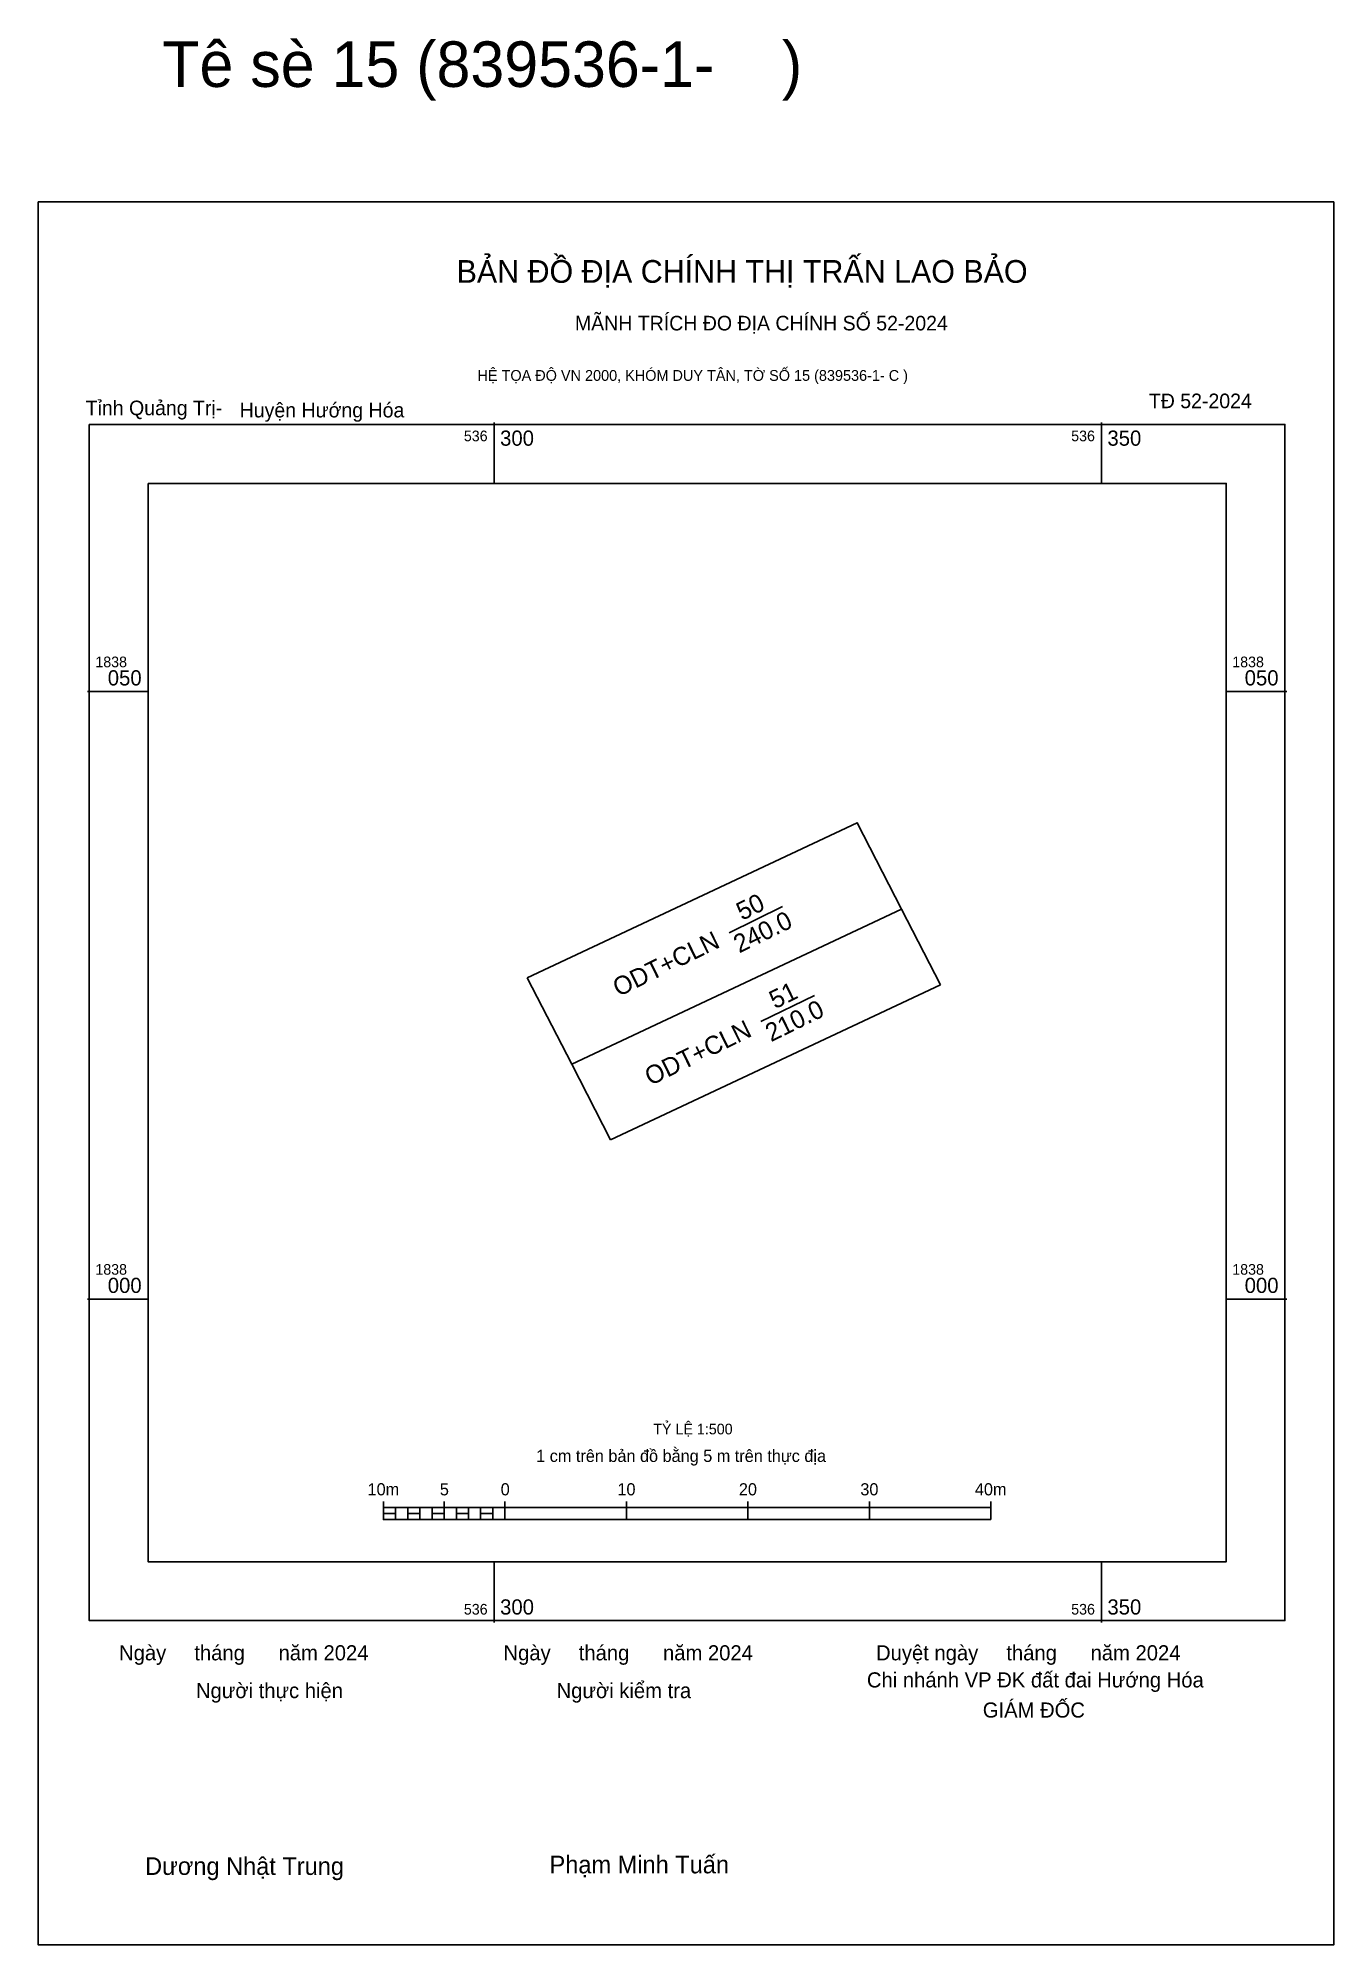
# Model space of a CAD drawing. Extents: x 536262 to 536369, y 1837947 to 1838104.
import ezdxf

# ---------------------------------------------------------------- set-up
doc = ezdxf.new("R2010")
doc.units = 0
for name, color, linetype in [('Level 10', 7, 'Continuous'), ('Level 13', 7, 'Continuous'), ('Level 15', 7, 'Continuous'), ('Level 27', 7, 'Continuous'), ('Level 6', 7, 'Continuous'), ('Level 62', 7, 'Continuous'), ('Level 63', 7, 'Continuous'), ('Level 9', 7, 'Continuous')]:
    doc.layers.add(name, color=color, linetype=linetype)

msp = doc.modelspace()

# ---------------------------------------------------------------- linework, layer by layer
at = {"layer": 'Level 10'}
for p, q in [((536319.35, 1838030.15), (536323.76, 1838032.31)), ((536321.97, 1838022.83), (536326.39, 1838024.99))]:
    msp.add_line(p, q, dxfattribs=at)
msp.add_lwpolyline([(536302.74, 1838026.43), (536329.9, 1838039.2), (536333.56, 1838032.09), (536306.4, 1838019.32)], close=True, dxfattribs=at)
at = {"layer": 'Level 15'}
msp.add_lwpolyline([(536262.47, 1838090.3), (536369.14, 1838090.3), (536369.14, 1837946.84), (536262.47, 1837946.84)], close=True, dxfattribs=at)
at = {"layer": 'Level 27'}
for p, q in [((536329.9, 1838039.2), (536329.9, 1838039.2)), ((536333.56, 1838032.09), (536333.57, 1838032.08)), ((536302.74, 1838026.43), (536302.74, 1838026.43)), ((536306.4, 1838019.32), (536306.4, 1838019.31))]:
    msp.add_line(p, q, dxfattribs=at)
at = {"layer": 'Level 62'}
msp.add_lwpolyline([(536271.52, 1838067.13), (536360.28, 1838067.13), (536360.28, 1837978.38), (536271.52, 1837978.38)], close=True, dxfattribs=at)
at = {"layer": 'Level 63'}
for p, q in [((536300, 1838072.13), (536300, 1838067.13)), ((536350, 1838072.13), (536350, 1838067.13)), ((536266.52, 1838050), (536271.52, 1838050)), ((536360.28, 1838050), (536365.28, 1838050)), ((536266.52, 1838000), (536271.52, 1838000)), ((536360.28, 1838000), (536365.28, 1838000)), ((536290.9, 1837983.34), (536290.9, 1837981.84)), ((536290.9, 1837982.84), (536340.9, 1837982.84)), ((536291.9, 1837982.84), (536291.9, 1837981.84)), ((536292.9, 1837982.84), (536292.9, 1837981.84)), ((536293.9, 1837982.84), (536293.9, 1837981.84)), ((536294.9, 1837982.84), (536294.9, 1837981.84)), ((536295.9, 1837983.34), (536295.9, 1837981.84)), ((536295.9, 1837982.84), (536295.9, 1837981.84)), ((536296.9, 1837982.84), (536296.9, 1837981.84)), ((536297.9, 1837982.84), (536297.9, 1837981.84)), ((536298.9, 1837982.84), (536298.9, 1837981.84)), ((536299.9, 1837982.84), (536299.9, 1837981.84)), ((536300.9, 1837983.34), (536300.9, 1837981.84)), ((536300.9, 1837982.84), (536300.9, 1837981.84)), ((536310.9, 1837983.34), (536310.9, 1837981.84)), ((536320.9, 1837983.34), (536320.9, 1837981.84)), ((536330.9, 1837983.34), (536330.9, 1837981.84)), ((536340.9, 1837983.34), (536340.9, 1837981.84)), ((536290.9, 1837981.84), (536340.9, 1837981.84)), ((536300, 1837978.38), (536300, 1837973.38)), ((536350, 1837978.38), (536350, 1837973.38))]:
    msp.add_line(p, q, dxfattribs=at)
for points in [[(536266.68, 1838071.98), (536365.12, 1838071.98), (536365.12, 1837973.53), (536266.68, 1837973.53)], [(536290.9, 1837982.34), (536291.9, 1837982.34), (536291.9, 1837981.84), (536290.9, 1837981.84)], [(536290.9, 1837982.34), (536291.9, 1837982.34), (536291.9, 1837981.84), (536290.9, 1837981.84)], [(536292.9, 1837982.34), (536293.9, 1837982.34), (536293.9, 1837981.84), (536292.9, 1837981.84)], [(536294.9, 1837982.34), (536295.9, 1837982.34), (536295.9, 1837981.84), (536294.9, 1837981.84)], [(536296.9, 1837982.34), (536297.9, 1837982.34), (536297.9, 1837981.84), (536296.9, 1837981.84)], [(536298.9, 1837982.34), (536299.9, 1837982.34), (536299.9, 1837981.84), (536298.9, 1837981.84)]]:
    msp.add_lwpolyline(points, close=True, dxfattribs=at)
at = {"layer": 'Level 9'}
for p, q in [((536333.56, 1838032.09), (536336.77, 1838025.87)), ((536336.77, 1838025.87), (536309.6, 1838013.09)), ((536309.6, 1838013.09), (536306.4, 1838019.32))]:
    msp.add_line(p, q, dxfattribs=at)

# ---------------------------------------------------------------- texts
at = {"layer": 'Level 13'}
for s, p in [('50', (536320.42, 1838031.12)), ('240.0', (536320.19, 1838028.44)), ('ODT+CLN', (536310.25, 1838024.85)), ('210.0', (536322.81, 1838021.13)), ('51', (536323.13, 1838023.84)), ('ODT+CLN', (536312.88, 1838017.53))]:
    msp.add_text(s, height=1.5, rotation=26.1248, dxfattribs=at).set_placement(p)
at = {"layer": 'Level 6'}
msp.add_text('TỶ LỆ 1:500', height=0.879, dxfattribs=at).set_placement((536313.11, 1837988.86))
at = {"layer": 'Level 63'}
for s, height, p in [('Tê sè 15 (839536-1-    )', 3.75, (536272.69, 1838099.76)), ('BẢN ĐỒ ĐỊA CHÍNH THỊ TRẤN LAO BẢO', 1.8718, (536296.92, 1838083.64)), ('MÃNH TRÍCH ĐO ĐỊA CHÍNH SỐ 52-2024', 1.2011, (536306.66, 1838079.72)), ('HỆ TỌA ĐỘ VN 2000, KHÓM DUY TÂN, TỜ SỐ 15 (839536-1- C )', 0.8891, (536298.64, 1838075.57)), ('536', 0.875, (536297.52, 1838070.6)), ('300', 1.25, (536300.5, 1838070.23)), ('536', 0.875, (536347.52, 1838070.6)), ('350', 1.25, (536350.5, 1838070.23)), ('1838', 0.875, (536267.18, 1838052)), ('1838', 0.875, (536360.78, 1838052)), ('050', 1.25, (536268.2, 1838050.5)), ('050', 1.25, (536361.8, 1838050.5)), ('1838', 0.875, (536267.18, 1838002)), ('1838', 0.875, (536360.78, 1838002)), ('000', 1.25, (536268.2, 1838000.5)), ('000', 1.25, (536361.8, 1838000.5)), ('1 cm trên bản đồ bằng 5 m trên thực địa', 1, (536303.47, 1837986.59)), ('10m', 1, (536289.59, 1837983.84)), ('5', 1, (536295.54, 1837983.84)), ('0', 1, (536300.55, 1837983.84)), ('10', 1, (536310.16, 1837983.84)), ('20', 1, (536320.16, 1837983.84)), ('30', 1, (536330.16, 1837983.84)), ('40m', 1, (536339.59, 1837983.84)), ('536', 0.875, (536297.52, 1837974.03)), ('300', 1.25, (536300.5, 1837974.03)), ('536', 0.875, (536347.52, 1837974.03)), ('350', 1.25, (536350.5, 1837974.03)), ('Ngày     tháng      năm 2024', 1.2442, (536269.13, 1837970.26)), ('Ngày     tháng      năm 2024', 1.2442, (536300.78, 1837970.26)), ('Duyệt ngày     tháng      năm 2024', 1.2442, (536331.45, 1837970.26)), ('Người thực hiện', 1.2442, (536275.46, 1837967.15)), ('Người kiểm tra', 1.2442, (536305.15, 1837967.15)), ('Chi nhánh VP ĐK đất đai Hướng Hóa', 1.2442, (536330.7, 1837968.03)), ('GIÁM ĐỐC', 1.244, (536340.24, 1837965.55)), ('Dương Nhật Trung', 1.4512, (536271.27, 1837952.6)), ('Phạm Minh Tuấn', 1.4512, (536304.57, 1837952.73))]:
    msp.add_text(s, height=height, dxfattribs=at).set_placement(p)
at = {"layer": 'Level 9'}
for s, height, p in [('Tỉnh Quảng Trị-', 1.2011, (536266.38, 1838072.74)), ('Huyện Hướng Hóa', 1.2011, (536279.06, 1838072.56)), ('TĐ 52-2024', 1.201, (536353.91, 1838073.32))]:
    msp.add_text(s, height=height, dxfattribs=at).set_placement(p)

doc.saveas('drawing.dxf')
